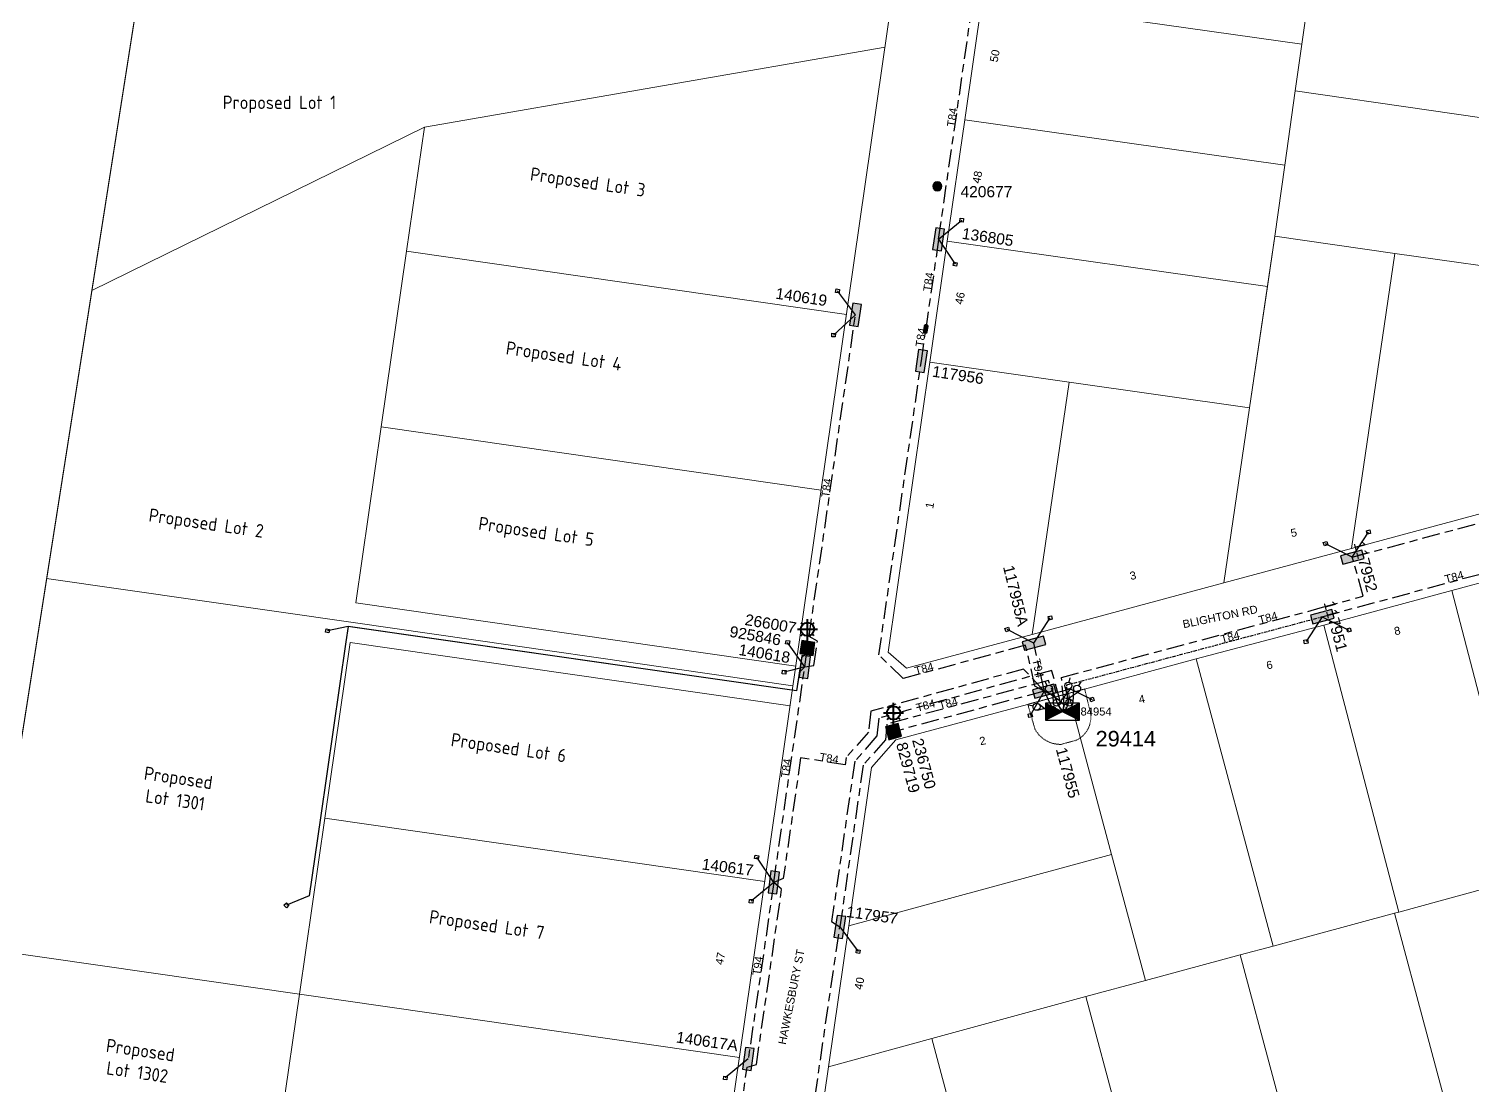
# Model space of a CAD drawing. Header units: metres. Extents: x 300152 to 302458, y 6282738 to 6284604.
# Drawn here: x 301453.7 to 301778.4, y 6283411.7 to 6283649.5 of the extents above; entities that cross this region are included whole.
import ezdxf
from ezdxf.enums import TextEntityAlignment as Align

# ---------------------------------------------------------------- set-up
doc = ezdxf.new("R2010")
doc.units = ezdxf.units.M
for name, pattern in [('Cable Exist UG', [8.2, 4, -1.2, 1.8, -1.2]), ('HIDDEN', [0.375, 0.25, -0.125]), ('HIDDEN2', [0.1875, 0.125, -0.0625])]:
    doc.linetypes.add(name, pattern=pattern)
doc.layers.get('0').update_dxf_attribs({"color": 6})
for name, color, linetype, lineweight in [('Cadastre Developer_SP_NEW', 2, 'Continuous', 5), ('Cadastre Land Parcels_SP_EXT', 9, 'Continuous', 5), ('Cadastre Other Property_SP_EXT', 9, 'HIDDEN', 5), ('Cadastre Roads_SP_EXT', 9, 'Continuous', 5)]:
    doc.layers.add(name, color=color, linetype=linetype, lineweight=lineweight)
for name, color, linetype in [('Equip_LV_EXT', 7, 'Continuous'), ('Equip_SP_SL_EXT', 7, 'Continuous'), ('Mains_LV_EXT', 7, 'Continuous'), ('Mains_LV_SL_EXT', 7, 'Continuous'), ('Services_SP_EXT', 7, 'Continuous'), ('Sub_SP_EXT', 7, 'Continuous'), ('SupportsOH_SP_TR_HV_LV_SL_EXT', 7, 'Continuous'), ('SupportsUG_SP_LV_EXT', 7, 'Continuous'), ('SupportsUG_SP_LV_SL_EXT', 7, 'Continuous')]:
    doc.layers.add(name, color=color, linetype=linetype)
doc.styles.add('COLUMN_LABEL', font='arial.ttf')
doc.styles.add('iecARIAL', font='arial.ttf', dxfattribs={"height": 2})
doc.styles.add('LotNum', font='isocp.shx', dxfattribs={"height": 1.8})
doc.styles.add('POLE_LABEL', font='arial.ttf')
doc.styles.get("Standard").update_dxf_attribs({"font": 'arial.ttf'})

# ---------------------------------------------------------------- blocks, each defined once
blk = doc.blocks.new('SUB_PADMOUNT_EXT')
for points in [[(0, 0), (-3.84, 1.92), (-3.84, -1.92)], [(0, 0), (3.84, 1.92), (3.84, -1.92)]]:
    blk.add_hatch(color=256).paths.add_polyline_path(points)
for p, q in [((3.84, 1.92), (-3.84, -1.92)), ((-3.84, 1.92), (3.84, -1.92))]:
    blk.add_line(p, q)
blk.add_lwpolyline([(-3.84, -1.92), (3.84, -1.92), (3.84, 1.92), (-3.84, 1.92)], close=True)
for tag, height, flags, p in [('ASSET_NUM', 2.5, 8, (2, 2)), ('STREET_CODE', 0.2, 9, (1.5, 0)), ('CONSTRUCTED_VOLTAGE', 0.2, 9, (1.5, -0.2)), ('OPERATING_VOLTAGE', 0.2, 9, (1.5, -0.6)), ('ORIENTATION', 0.2, 9, (1.5, -0.8)), ('OWNED_BY', 0.2, 9, (1.5, -1)), ('OPERATED_BY', 0.2, 9, (1.5, -1.2)), ('SECONDARY_VOLTAGE', 0.2, 9, (1.5, -1.6)), ('STATE', 0.2, 9, (1.5, -1.8)), ('SUBSTATION_TYPE', 0.2, 9, (1.5, -2.2)), ('STREETNAME', 0.2, 9, (1.5, -3)), ('SUBURB', 0.2, 9, (1.5, -3.2)), ('NO_PHASES', 0.2, 9, (1.5, -0.4)), ('MAINTAINED_BY', 0.2, 9, (1.5, -1.4)), ('PARENT', 0.2, 9, (1.5, -2)), ('USAGE', 0.2, 9, (1.5, -2.4)), ('LEGEND', 0.2, 9, (1.5, -2.6)), ('LOCATION', 0.2, 9, (1.5, -2.8)), ('Z', 0.2, 1, (1.5, -3.6)), ('NOTES', 0.2, 9, (1.5, -3.4))]:
    blk.add_attdef(tag, text='', height=height, dxfattribs=dict(flags=flags)).set_placement(p, align=Align.MIDDLE_LEFT)
blk = doc.blocks.new('COLUMN_EXT')
blk.add_hatch(color=256).paths.add_polyline_path([(-1.49, 1.48), (-1.49, -1.49), (1.48, -1.49), (1.48, 1.48)])
blk.add_lwpolyline([(-1.49, -1.49), (1.48, -1.49), (1.48, 1.48), (-1.49, 1.48)], close=True)
for tag, height, style, flags, p in [('ASSET_NUM', 2.5, 'COLUMN_LABEL', 8, (2, 2)), ('STRUCTURE_PLANT_NUMBER', 0.2, 'POLE_LABEL', 9, (1.81, 0.03)), ('STREET_CODE', 0.2, 'COLUMN_LABEL', 9, (1.81, -0.2))]:
    blk.add_attdef(tag, text='', height=height, dxfattribs=dict(style=style, flags=flags)).set_placement(p, align=Align.MIDDLE_LEFT)
at = {"flags": 1}
blk.add_attdef('Z', (1.81, -2.35), '', height=0.2, dxfattribs=at)
at = {"flags": 9}
for tag, p in [('COLUMN_TYPE', (1.81, -0.4)), ('OWNED_BY', (1.81, -0.6)), ('STATE', (1.81, -0.8)), ('USAGE', (1.81, -1)), ('STREETNAME', (1.81, -1.6)), ('SUBURB', (1.81, -1.8)), ('LEGEND', (1.81, -1.2)), ('LOCATION', (1.81, -1.4)), ('NOTES', (1.81, -2))]:
    blk.add_attdef(tag, text='', height=0.2, dxfattribs=at).set_placement(p, align=Align.MIDDLE_LEFT)
blk = doc.blocks.new('PILLAR_EXT')
blk.add_hatch(color=256).paths.add_polyline_path([(-2.475, 0.99), (-2.475, -0.99), (2.475, -0.99), (2.475, 0.99)])
blk.add_lwpolyline([(-2.475, -0.99), (2.475, -0.99), (2.475, 0.99), (-2.475, 0.99)], close=True)
at = {"style": 'iecARIAL', "flags": 8}
blk.add_attdef('ASSET_NUM', (1.5, 3.5), '', height=2.5, dxfattribs=at)
for tag, p, flags in [('OWNED_BY', (0, -0.2), 9), ('STATE', (0, -0.4), 9), ('SUPPORT_TYPE', (0, -0.6), 9), ('STREETNAME', (0, -1.8), 9), ('SUBURB', (0, -2), 1), ('USAGE', (0, -0.8), 9), ('LEGEND', (0, -1), 9), ('LOCATION', (0, -1.2), 9), ('NOTES', (0, -1.4), 9), ('PARENT', (0, -1.6), 9)]:
    blk.add_attdef(tag, p, '', height=0.2, dxfattribs=dict(flags=flags))
blk = doc.blocks.new('SL_LANTERN_EXT')
at = {"lineweight": 40}
for p, q in [((-2.25, 4.22), (2.25, 4.22)), ((-1.46, 5.68), (-1.06, 5.28)), ((0, 1.97), (0, 6.47)), ((1.46, 5.68), (1.06, 5.28)), ((-1.46, 2.76), (-1.06, 3.16)), ((0, 0), (0, 2.72)), ((1.46, 2.76), (1.06, 3.16))]:
    blk.add_line(p, q, dxfattribs=at)
blk.add_circle((0, 4.22), 1.5, dxfattribs=at)
at = {"style": 'iecARIAL', "flags": 8}
blk.add_attdef('ASSET_NUM', (1.5, 1.5), '', height=2.5, dxfattribs=at)
for tag, p, height, flags in [('OPERATING_VOLTAGE', (0.98, -1.65), 0.2, 9), ('ORIENTATION', (0.98, -1.85), 0.2, 9), ('OWNED_BY', (0.98, -2.05), 0.2, 9), ('STATE', (0.98, -2.25), 0.2, 9), ('CONSTRUCTED_VOLTAGE', (0.98, -0.65), 0.2, 9), ('CONTROL_TYPE', (0.98, -0.85), 0.2, 9), ('LANTERN_PURPOSE', (0.98, -1.05), 0.2, 9), ('LANTERN_TYPE', (0.98, -1.25), 0.2, 9), ('NO_PHASES', (0.98, -1.45), 0.2, 9), ('USAGE', (0.98, -2.45), 0.2, 9), ('CEXIST', (0.98, -2.65), 0.2, 9), ('CNEW', (0.98, -2.85), 0.2, 9), ('CNUMBER', (0.98, -3.05), 0.2, 9), ('CREMOVE', (0.98, -3.25), 0.2, 9), ('LNUMBER', (2.18, -3.25), 2.5, 8), ('CREPLACE', (0.98, -3.45), 0.2, 9), ('LKINGHEIGHT', (0.98, -3.65), 0.2, 9), ('LBRACKET', (0.98, -3.85), 0.2, 9), ('LBRACKETVOCAB', (0.98, -4.05), 0.2, 9), ('LCATEGORY', (0.98, -4.25), 0.2, 9), ('LCHARGE1', (0.98, -4.45), 0.2, 9), ('LCHARGE1PERCENT', (0.98, -4.65), 0.2, 9), ('LCHARGE2', (0.98, -4.85), 0.2, 9), ('LCHARGE2PERCENT', (0.98, -5.05), 0.2, 9), ('LCHARGE3', (0.98, -5.25), 0.2, 9), ('LCHARGE3PERCENT', (0.98, -5.45), 0.2, 9), ('LEXIST', (0.98, -5.65), 0.2, 9), ('LLAMP', (0.98, -5.85), 0.2, 9), ('LLAMPVOCAB', (0.98, -6.05), 0.2, 9), ('LMAST', (0.98, -6.25), 0.2, 9), ('LMASTVOCAB', (0.98, -6.45), 0.2, 9), ('LNEW', (0.98, -6.65), 0.2, 9), ('STREETNAME', (0.98, -9.25), 0.2, 9), ('SUBURB', (0.98, -9.45), 0.2, 1), ('LANTNUMBER', (0.98, -6.85), 0.2, 9), ('LOUTREACH', (0.98, -7.25), 0.2, 9), ('LOUTREACHVOCAB', (0.98, -7.45), 0.2, 9), ('LRATECODE', (0.98, -7.65), 0.2, 9), ('LREMOVE', (0.98, -7.85), 0.2, 9), ('LREPLACE', (0.98, -8.05), 0.2, 9), ('LTYPE', (0.98, -8.25), 0.2, 9), ('LTYPEVOCAB', (0.98, -8.45), 0.2, 9), ('LEGEND', (0.98, -8.65), 0.2, 9), ('LOCATION', (0.98, -8.85), 0.2, 9), ('NOTES', (0.98, -9.05), 0.2, 9)]:
    blk.add_attdef(tag, p, '', height=height, dxfattribs=dict(flags=flags))
blk = doc.blocks.new('CCP_EXT')
blk.add_wipeout([(0, 0.57), (0.57, 0), (0, -0.57), (-0.57, 0)])
blk.add_lwpolyline([(-0.57, 0), (0, 0.57), (0.57, 0), (0, -0.57), (-0.57, 0)])
at = {"flags": 1}
blk.add_attdef('Z', (0, 0), '', height=0.2, dxfattribs=at)
at = {"flags": 9}
for tag, p in [('CCP_TYPE', (0, 0)), ('CONSTRUCTED_VOLTAGE', (0, -0.2)), ('OPERATING_VOLTAGE', (0, -0.6)), ('ORIENTATION', (0, -0.8)), ('OWNED_BY', (0, -1)), ('STATE', (0, -1.8)), ('NO_PHASES', (0, -0.4)), ('USAGE', (0, -1.2)), ('LEGEND', (0, -1.4)), ('LIFE_SUPPORT', (0, -1.6)), ('NOTES', (0, -2))]:
    blk.add_attdef(tag, text='', height=0.2, dxfattribs=at).set_placement(p, align=Align.MIDDLE_LEFT)
blk = doc.blocks.new('POLE_EXT')
blk.add_hatch(color=256).paths.add_polyline_path([(-1, 0, 1), (1, 0, 1)])
blk.add_lwpolyline([(-1, 0, 1), (1, 0, 1)], format="xyb", close=True)
for tag, height, flags, p in [('pNumber', 2.5, 8, (-17.84, 2.07)), ('OWNED_BY', 0.2, 9, (1.35, -0.4)), ('SPECIAL_USE', 0.2, 9, (1.35, -0.8)), ('STATE', 0.2, 9, (1.35, -1)), ('cLV', 0.2, 9, (1.35, -1.4)), ('hDepth', 0.2, 9, (1.35, -1.6)), ('hDia', 0.2, 9, (1.35, -1.8)), ('cHV', 0.2, 9, (1.35, -2)), ('PARENT', 0.2, 9, (1.35, -0.6)), ('USAGE', 0.2, 9, (1.35, -1.2)), ('LBRACKET', 0.2, 9, (1.35, -2.2)), ('LExisting', 0.2, 9, (1.35, -2.4)), ('LANTNUMBER', 0.2, 9, (1.35, -2.6)), ('LOther', 0.2, 9, (1.35, -2.8)), ('LRemove', 0.2, 9, (1.35, -3)), ('LEGEND', 0.2, 9, (1.35, -3.2)), ('cLinedev', 0.2, 9, (1.35, -3.4)), ('pExisting', 0.2, 9, (1.35, -3.8)), ('pFooting', 0.2, 9, (1.35, -4.4)), ('pNew', 0.2, 9, (1.35, -4.6)), ('pRelocate', 0.2, 9, (1.35, -5)), ('pRemove', 0.2, 9, (1.35, -5.2)), ('pReplace', 0.2, 9, (1.35, -5.4)), ('pStay', 0.2, 9, (1.35, -5.6)), ('pType', 0.2, 9, (1.35, -5.8)), ('cspan', 0.2, 9, (1.35, -6)), ('STREETNAME', 0.2, 9, (1.35, -6.2)), ('SUBURB', 0.2, 9, (1.35, -6.4)), ('LOCATION', 0.2, 9, (1.35, -3.6)), ('PFNUMBER', 0.2, 9, (1.35, -4)), ('NEWPFNUMBER', 0.2, 9, (1.35, -4.2)), ('OPERATED_BY', 0.2, 9, (1.36, -7.01)), ('NOTES', 0.2, 9, (1.35, -6.6)), ('MAINTAINED_BY', 0.2, 9, (1.36, -6.81))]:
    blk.add_attdef(tag, text='', height=height, dxfattribs=dict(flags=flags)).set_placement(p, align=Align.MIDDLE_LEFT)
at = {"style": 'POLE_LABEL'}
for tag, height, flags, p in [('ASSET_NUM', 2.5, 8, (2, 2)), ('STRUCTURE_PLANT_NUMBER', 0.2, 9, (1.35, 0.03)), ('STREET_CODE', 0.2, 9, (1.35, -0.2))]:
    blk.add_attdef(tag, text='', height=height, dxfattribs=dict(at, flags=flags)).set_placement(p, align=Align.MIDDLE_LEFT)
at = {"flags": 1}
blk.add_attdef('Z', (1.35, -7.33), '', height=0.2, dxfattribs=at)
blk = doc.blocks.new('LV_STJ_EXT')
h = blk.add_hatch(color=256)
edge = h.paths.add_edge_path()
edge.add_ellipse((-0.59, 0.13), major_axis=(0.226, 0.226), ratio=1, start_angle=45, end_angle=135)
edge.add_line((-0.91, 0.13), (-0.91, -0.13))
edge.add_ellipse((-0.59, -0.13), major_axis=(0.226, 0.226), ratio=1, start_angle=135, end_angle=225)
edge.add_line((-0.59, -0.45), (0.59, -0.45))
edge.add_ellipse((0.59, -0.13), major_axis=(-0.226, 0.226), ratio=1, start_angle=135, end_angle=225)
edge.add_line((0.91, -0.13), (0.91, 0.13))
edge.add_ellipse((0.59, 0.13), major_axis=(-0.226, 0.226), ratio=1, start_angle=225, end_angle=315)
edge.add_line((0.59, 0.45), (-0.59, 0.45))
blk.add_lwpolyline([(-0.91, 0.13), (-0.91, -0.13, 0.414214), (-0.59, -0.45), (0.59, -0.45, 0.414214), (0.91, -0.13), (0.91, 0.13, 0.414214), (0.59, 0.45), (-0.59, 0.45, 0.414214)], format="xyb", close=True)
at = {"flags": 1}
blk.add_attdef('Z', (0, 0), '', height=0.2, dxfattribs=at)
at = {"flags": 9}
for tag, p in [('ORIENTATION', (0, 0)), ('USAGE', (0, -0.2)), ('LEGEND', (0, -0.4)), ('NOTES', (0, -0.6))]:
    blk.add_attdef(tag, text='', height=0.2, dxfattribs=at).set_placement(p, align=Align.MIDDLE_LEFT)
blk = doc.blocks.new('LV_UG_DFUSE_CLOSED_EXT')
for points in [[(1, 0), (0, 0)], [(5.04, 0.73), (2.16, -0.72)], [(5.05, -0.71), (2.16, 0.72)], [(6.2, 0.01), (7.2, 0.01)]]:
    blk.add_lwpolyline(points)
for centre in [(1.8, 0), (5.4, 0.01)]:
    blk.add_circle(centre, 0.8)
at = {"flags": 9}
for tag, p in [('ACTUAL_STATUS', (0, 0)), ('CONSTRUCTED_VOLTAGE', (0, -0.2)), ('OPERATING_VOLTAGE', (0, -0.6)), ('ORIENTATION', (0, -0.8)), ('STATE', (0, -1)), ('SWITCH_TYPE', (0, -1.2)), ('NO_PHASES', (0, -0.4)), ('USAGE', (0, -1.4)), ('NOTES', (0, -1.6))]:
    blk.add_attdef(tag, text='', height=0.2, dxfattribs=at).set_placement(p, align=Align.MIDDLE_LEFT)
at = {"flags": 1}
blk.add_attdef('Z', (0, 0), '', height=0.2, dxfattribs=at)

msp = doc.modelspace()

# ---------------------------------------------------------------- linework, layer by layer
at = {"layer": 'Cadastre Developer_SP_NEW', "color": 2}
for p, q in [((301542.7, 6283627.3), (301646.33, 6283645.32)), ((301467.87, 6283590.57), (301542.7, 6283627.3)), ((301542.7, 6283627.3), (301538.69, 6283599.45)), ((301538.69, 6283599.45), (301532.99, 6283559.85)), ((301532.99, 6283559.85), (301527.29, 6283520.26)), ((301532.99, 6283559.85), (301631.97, 6283545.61)), ((301526.01, 6283511.35), (301520.31, 6283471.76)), ((301520.31, 6283471.76), (301514.61, 6283432.17)), ((301514.61, 6283432.17), (301444.6, 6283442.25)), ((301514.61, 6283432.17), (301508.91, 6283392.58)), ((301514.61, 6283432.17), (301613.59, 6283417.92))]:
    msp.add_line(p, q, dxfattribs=at)
at = {"layer": 'Cadastre Land Parcels_SP_EXT', "linetype": 'Continuous'}
for points in [[(301495.51, 6283766.62), (301391.62, 6283710.33), (301451.48, 6283552.29), (301442.82, 6283496.95), (301440.97, 6283485.1), (301451.06, 6283483.5), (301495.51, 6283766.62)], [(301743.27, 6283668.06), (301744.03, 6283673.33), (301672.13, 6283683.52), (301668.21, 6283656.24), (301740.1, 6283646.05), (301743.27, 6283668.06)], [(301803.41, 6283659.4), (301743.27, 6283668.06), (301740.1, 6283646.05), (301738.58, 6283635.49), (301798.73, 6283626.83), (301803.41, 6283659.4)], [(301738.58, 6283635.49), (301740.1, 6283646.05), (301668.21, 6283656.24), (301664.28, 6283628.96), (301736.25, 6283618.75), (301738.58, 6283635.49)], [(301797.56, 6283617.82), (301798.73, 6283626.83), (301738.58, 6283635.49), (301736.25, 6283618.75), (301734.03, 6283602.77), (301761.04, 6283598.93), (301794.09, 6283594.24), (301797.56, 6283617.82)], [(301734.03, 6283602.77), (301736.25, 6283618.75), (301664.28, 6283628.96), (301660.35, 6283601.68), (301732.37, 6283591.47), (301734.03, 6283602.77)], [(301732.37, 6283591.47), (301660.35, 6283601.68), (301656.42, 6283574.4), (301687.78, 6283569.95), (301728.35, 6283564.18), (301732.37, 6283591.47)], [(301751.27, 6283532.52), (301761.04, 6283598.93), (301734.03, 6283602.77), (301728.35, 6283564.18), (301722.57, 6283524.78), (301751.27, 6283532.52)], [(301781.58, 6283540.7), (301787.13, 6283546.93), (301794.09, 6283594.24), (301761.04, 6283598.93), (301751.27, 6283532.52), (301781.58, 6283540.7)], [(301679.43, 6283513.15), (301687.78, 6283569.95), (301656.42, 6283574.4), (301647.03, 6283509.15), (301651.14, 6283505.52), (301679.43, 6283513.15)], [(301722.57, 6283524.78), (301728.35, 6283564.18), (301687.78, 6283569.95), (301679.43, 6283513.15), (301722.57, 6283524.78)], [(301795.49, 6283459.79), (301820.1, 6283466.35), (301802.6, 6283530.8), (301784.44, 6283525.9), (301773.83, 6283523.03), (301790.66, 6283458.48), (301795.49, 6283459.79)], [(301790.66, 6283458.48), (301773.83, 6283523.03), (301745.08, 6283515.26), (301761.9, 6283450.66), (301790.66, 6283458.48)], [(301760.93, 6283450.39), (301761.9, 6283450.66), (301745.08, 6283515.26), (301716.31, 6283507.63), (301733.63, 6283443.01), (301760.93, 6283450.39)], [(301726.23, 6283441.01), (301733.63, 6283443.01), (301716.31, 6283507.63), (301687.58, 6283499.88), (301697.3, 6283463.61), (301704.9, 6283435.23), (301726.23, 6283441.01)], [(301697.3, 6283463.61), (301687.58, 6283499.88), (301648.78, 6283489.41), (301643.29, 6283483.17), (301638.16, 6283447.54), (301697.3, 6283463.61)], [(301656.84, 6283422.23), (301691.53, 6283431.62), (301704.9, 6283435.23), (301697.3, 6283463.61), (301638.16, 6283447.54), (301633.6, 6283415.84), (301656.84, 6283422.23)], [(301795.35, 6283401.41), (301801.57, 6283403.09), (301810.19, 6283405.42), (301795.49, 6283459.79), (301790.66, 6283458.48), (301761.9, 6283450.66), (301760.93, 6283450.39), (301775.49, 6283396.05), (301795.35, 6283401.41)], [(301775.49, 6283396.05), (301760.93, 6283450.39), (301733.63, 6283443.01), (301726.23, 6283441.01), (301740.78, 6283386.69), (301775.49, 6283396.05)], [(301740.78, 6283386.69), (301726.23, 6283441.01), (301704.9, 6283435.23), (301691.53, 6283431.62), (301706.08, 6283377.33), (301740.78, 6283386.69)], [(301706.08, 6283377.33), (301691.53, 6283431.62), (301656.84, 6283422.23), (301671.37, 6283367.96), (301706.08, 6283377.33)], [(301671.37, 6283367.96), (301656.84, 6283422.23), (301633.6, 6283415.84), (301625.76, 6283361.36), (301630.69, 6283356.99), (301671.37, 6283367.96)]]:
    msp.add_lwpolyline(points, close=True, dxfattribs=at)
at = {"layer": 'Mains_LV_EXT', "linetype": 'Cable Exist UG'}
for points in [[(301658.38, 6283602.01), (301655.49, 6283581.92)], [(301654.51, 6283574.71), (301655.52, 6283581.91)], [(301682.19, 6283500.4), (301679.78, 6283511.17)], [(301682.14, 6283500.38), (301684.33, 6283495.84), (301686.36, 6283495.75)]]:
    msp.add_lwpolyline(points, dxfattribs=at)
at = {"layer": 'Mains_LV_SL_EXT', "linetype": 'Cable Exist UG'}
msp.add_lwpolyline([(301628.27, 6283505.84), (301628.88, 6283510.09)], dxfattribs=at)

# ---------------------------------------------------------------- block references
at = {"layer": 'Equip_LV_EXT'}
for name, p, rotation in [('LV_STJ_EXT', (301655.49, 6283581.92), 81.80840964156366), ('LV_UG_DFUSE_CLOSED_EXT', (301685.85, 6283496.22), 118.981412377242), ('LV_UG_DFUSE_CLOSED_EXT', (301686.43, 6283496.34), 77.67616227820231)]:
    msp.add_blockref(name, p, dxfattribs=dict(at, rotation=rotation))
at = {"layer": 'Equip_SP_SL_EXT'}
ref = msp.add_blockref('SL_LANTERN_EXT', (301628.88, 6283510.09), dxfattribs=at)
ref.add_attrib('ASSET_NUM', '266007', dxfattribs={"layer": '0', "height": 2.5, "rotation": 350.3832, "style": 'iecARIAL'}).set_placement((301626.36, 6283514.59), align=Align.MIDDLE_RIGHT)
ref = msp.add_blockref('SL_LANTERN_EXT', (301648.26, 6283491.26), dxfattribs=at)
ref.add_attrib('ASSET_NUM', '236750', dxfattribs={"layer": '0', "height": 2.5, "rotation": 285.0288, "style": 'iecARIAL'}).set_placement((301653.61, 6283489.69), align=Align.MIDDLE_LEFT)
at = {"layer": 'Services_SP_EXT', "rotation": 303.8086271204565}
msp.add_blockref('CCP_EXT', (301520.9, 6283513.96), dxfattribs=at)
at = {"layer": 'Services_SP_EXT'}
msp.add_blockref('CCP_EXT', (301511.67, 6283452.18), dxfattribs=at)
at = {"layer": 'Sub_SP_EXT'}
ref = msp.add_blockref('SUB_PADMOUNT_EXT', (301686.28, 6283495.77), dxfattribs=at)
ref.add_attrib('ASSET_NUM', '29414', dxfattribs={"layer": '0', "height": 3.5}).set_placement((301693.7, 6283491.43), align=Align.TOP_LEFT)
at = {"layer": 'SupportsOH_SP_TR_HV_LV_SL_EXT'}
ref = msp.add_blockref('POLE_EXT', (301658.1, 6283614.02), dxfattribs=at)
ref.add_attrib('ASSET_NUM', '420677', dxfattribs={"layer": '0', "height": 2.5, "style": 'POLE_LABEL'}).set_placement((301663.32, 6283612.81), align=Align.MIDDLE_LEFT)
at = {"layer": 'SupportsUG_SP_LV_EXT'}
ref = msp.add_blockref('PILLAR_EXT', (301658.39, 6283602.1), dxfattribs=dict(at, rotation=81.58250948061266))
ref.add_attrib('ASSET_NUM', '136805', dxfattribs={"layer": '0', "height": 2.5, "rotation": 351.5825, "style": 'iecARIAL'}).set_placement((301663.69, 6283603.46), align=Align.MIDDLE_LEFT)
ref = msp.add_blockref('PILLAR_EXT', (301639.68, 6283585.09), dxfattribs=dict(at, rotation=81.50164917163443))
ref.add_attrib('ASSET_NUM', '140619', dxfattribs={"layer": '0', "height": 2.5, "rotation": 351.5016, "style": 'iecARIAL'}).set_placement((301633.28, 6283588.26), align=Align.MIDDLE_RIGHT)
ref = msp.add_blockref('PILLAR_EXT', (301654.51, 6283574.71), dxfattribs=dict(at, rotation=81.41362713748848))
ref.add_attrib('ASSET_NUM', '117956', dxfattribs={"layer": '0', "height": 2.5, "rotation": 351.4136, "style": 'iecARIAL'}).set_placement((301657, 6283572.43), align=Align.MIDDLE_LEFT)
ref = msp.add_blockref('PILLAR_EXT', (301751.45, 6283530.54), dxfattribs=dict(at, rotation=15.06858975628906))
ref.add_attrib('ASSET_NUM', '117952', dxfattribs={"layer": '0', "height": 2.5, "rotation": 285.0515, "style": 'iecARIAL'}).set_placement((301752.95, 6283534.04), align=Align.MIDDLE_LEFT)
ref = msp.add_blockref('PILLAR_EXT', (301679.84, 6283511.19), dxfattribs=dict(at, rotation=15.06858975628906))
ref.add_attrib('ASSET_NUM', '117955A', dxfattribs={"layer": '0', "height": 2.5, "rotation": 283.9021, "style": 'iecARIAL'}).set_placement((301674.07, 6283528.67), align=Align.MIDDLE_LEFT)
ref = msp.add_blockref('PILLAR_EXT', (301744.7, 6283517.14), dxfattribs=dict(at, rotation=195.0495062260829))
ref.add_attrib('ASSET_NUM', '117951', dxfattribs={"layer": '0', "height": 2.5, "rotation": 285.0495, "style": 'iecARIAL'}).set_placement((301746.2, 6283520.64), align=Align.MIDDLE_LEFT)
ref = msp.add_blockref('PILLAR_EXT', (301628.27, 6283505.84), dxfattribs=dict(at, rotation=82.90107761184197))
ref.add_attrib('ASSET_NUM', '140618', dxfattribs={"layer": '0', "height": 2.5, "rotation": 350.74, "style": 'iecARIAL'}).set_placement((301624.96, 6283507.91), align=Align.MIDDLE_RIGHT)
ref = msp.add_blockref('PILLAR_EXT', (301682.17, 6283500.39), dxfattribs=dict(at, rotation=195.0495062260829))
ref.add_attrib('ASSET_NUM', '117955', dxfattribs={"layer": '0', "height": 2.5, "rotation": 285.0495, "style": 'iecARIAL'}).set_placement((301687.15, 6283487.97), align=Align.TOP_LEFT)
ref = msp.add_blockref('PILLAR_EXT', (301621.3, 6283457.33), dxfattribs=dict(at, rotation=82.80387634795429))
ref.add_attrib('ASSET_NUM', '140617', dxfattribs={"layer": '0', "height": 2.5, "rotation": 352.8039, "style": 'iecARIAL'}).set_placement((301616.72, 6283460.04), align=Align.MIDDLE_RIGHT)
ref = msp.add_blockref('PILLAR_EXT', (301636.17, 6283447.31), dxfattribs=dict(at, rotation=81.90464125489397))
ref.add_attrib('ASSET_NUM', '117957', dxfattribs={"layer": '0', "height": 2.5, "rotation": 351.9025, "style": 'iecARIAL'}).set_placement((301637.67, 6283450.81), align=Align.MIDDLE_LEFT)
ref = msp.add_blockref('PILLAR_EXT', (301615.57, 6283417.61), dxfattribs=dict(at, rotation=81.80862703354775))
ref.add_attrib('ASSET_NUM', '140617A', dxfattribs={"layer": '0', "height": 2.5, "rotation": 351.8086, "style": 'iecARIAL'}).set_placement((301613.23, 6283420.56), align=Align.MIDDLE_RIGHT)
at = {"layer": 'SupportsUG_SP_LV_SL_EXT'}
ref = msp.add_blockref('COLUMN_EXT', (301628.88, 6283510.09), dxfattribs=dict(at, rotation=261.8045711481619))
ref.add_attrib('ASSET_NUM', '925846', dxfattribs={"layer": '0', "height": 2.5, "rotation": 350.0441, "style": 'COLUMN_LABEL'}).set_placement((301623.11, 6283513.08), align=Align.TOP_RIGHT)
ref = msp.add_blockref('COLUMN_EXT', (301648.26, 6283491.26), dxfattribs=dict(at, rotation=285.0288304793323))
ref.add_attrib('ASSET_NUM', '829719', dxfattribs={"layer": '0', "height": 2.5, "rotation": 285.0288, "style": 'COLUMN_LABEL'}).set_placement((301651.22, 6283489.14), align=Align.TOP_LEFT)

# ---------------------------------------------------------------- texts
at = {"layer": 'Cadastre Developer_SP_NEW', "color": 2, "insert": (301510.09, 6283632.46), "char_height": 3, "attachment_point": 5, "style": 'LotNum'}
msp.add_mtext_dynamic_manual_height_columns('Proposed Lot 1', width=26.6983, gutter_width=12.5, heights=[0], dxfattribs=at)
at = {"layer": 'Cadastre Developer_SP_NEW', "color": 2, "char_height": 3, "attachment_point": 5, "rotation": 351.8088, "style": 'LotNum'}
for s, insert, width in [('Proposed Lot 3', (301579.41, 6283614.53), 30), ('Proposed Lot 4', (301574.02, 6283575.37), 30), ('Proposed Lot 2', (301493.57, 6283537.77), 30), ('Proposed Lot 5', (301567.81, 6283535.87), 30), ('Proposed Lot 6', (301561.6, 6283487.2), 30), ('Proposed\\PLot 1301', (301487.01, 6283478.39), 37.059), ('Proposed Lot 7', (301556.69, 6283447.35), 30), ('Proposed\\PLot 1302', (301478.47, 6283417.11), 37.059)]:
    msp.add_mtext(s, dxfattribs=dict(at, insert=insert, width=width))
at = {"layer": 'Cadastre Land Parcels_SP_EXT'}
for s, rotation, p in [('50', 78.8449, (301671.63, 6283641.84)), ('48', 78.8449, (301667.7, 6283614.55)), ('46', 78.8449, (301663.78, 6283587.28)), ('1', 78.8446, (301657.14, 6283541.36)), ('5', 11.7148, (301737.79, 6283535.03)), ('3', 11.7152, (301701.61, 6283525.39)), ('8', 11.7433, (301761.07, 6283512.95)), ('6', 11.501, (301732.32, 6283505.26)), ('4', 11.7219, (301703.6, 6283497.58)), ('2', 11.716, (301667.79, 6283488.19)), ('47', 78.8448, (301609.86, 6283438.66)), ('40', 78.8451, (301641.17, 6283433.05))]:
    msp.add_text(s, height=1.8, rotation=rotation, dxfattribs=at).set_placement(p)
at = {"layer": 'Cadastre Roads_SP_EXT'}
for s, rotation, p in [('BLIGHTON RD', 11.7219, (301713.5, 6283514.53)), ('HAWKESBURY ST', 78.8445, (301624.02, 6283420.7))]:
    msp.add_text(s, height=1.8, rotation=rotation, dxfattribs=at).set_placement(p)
at = {"layer": 'Mains_LV_EXT'}
for s, rotation, p in [('T84', 81.8177, (301662.01, 6283627.27)), ('T84', 81.8084, (301656.68, 6283590.24)), ('T84', 81.6678, (301654.95, 6283577.74)), ('T84', 81.8081, (301633.74, 6283543.85)), ('T84', 15.0495, (301772.51, 6283524.66)), ('T84', 15.104, (301730.64, 6283515.47)), ('T84', 15.0495, (301722.13, 6283511.14)), ('T94', 282.5847, (301679.43, 6283507.47)), ('T84', 15.0915, (301653.27, 6283504.01)), ('T84', 15.1129, (301653.61, 6283495.72)), ('T84', 15.0881, (301658.71, 6283496.18)), ('T84', 81.8235, (301624.67, 6283480.77)), ('T84', 350.7544, (301631.47, 6283484.73)), ('T94', 81.7894, (301618.26, 6283436.29))]:
    msp.add_text(s, height=1.8, rotation=rotation, dxfattribs=at).set_placement(p)

# ---------------------------------------------------------------- next in the draw order: linework, layer by layer
at = {"layer": 'Cadastre Developer_SP_NEW', "color": 2}
msp.add_line((301457.69, 6283525.73), (301526.65, 6283515.81), dxfattribs=at)

# ---------------------------------------------------------------- next in the draw order: block references
at = {"layer": 'Services_SP_EXT'}
for p, rotation in [((301663.58, 6283606.38), 219.5400087511995), ((301662.11, 6283596.49), 123.5400084530395), ((301635.65, 6283590.48), 306.8307118336052), ((301634.75, 6283580.52), 42.83071186315037), ((301755.1, 6283536.18), 237.0685893866339), ((301745.44, 6283533.57), 333.0685899412022), ((301683.49, 6283516.87), 237.0685893866339), ((301673.83, 6283514.26), 333.0685893597272), ((301750.71, 6283514.13), 153.0495057903232), ((301624.42, 6283511.35), 304.9010774457745), ((301741.05, 6283511.52), 57.04950586019479), ((301623.65, 6283504.65), 40.90107762719944), ((301692.91, 6283498.52), 153.049505775208), ((301679, 6283494.91), 57.04950580422317), ((301617.47, 6283463), 304.8038763133247), ((301616.22, 6283453.08), 40.8038763081322), ((301640.28, 6283441.78), 125.0504039460142), ((301610.4, 6283413.31), 39.8086270563621)]:
    msp.add_blockref('CCP_EXT', p, dxfattribs=dict(at, rotation=rotation))

# ---------------------------------------------------------------- next in the draw order: linework, layer by layer
at = {"layer": 'Cadastre Developer_SP_NEW', "color": 2}
for p, q in [((301538.69, 6283599.45), (301637.67, 6283585.2)), ((301527.29, 6283520.26), (301626.27, 6283506.01)), ((301526.65, 6283515.81), (301625.63, 6283501.56)), ((301526.01, 6283511.35), (301624.99, 6283497.11)), ((301520.31, 6283471.76), (301619.29, 6283457.51))]:
    msp.add_line(p, q, dxfattribs=at)
at = {"layer": 'Cadastre Land Parcels_SP_EXT', "linetype": 'Continuous'}
msp.add_lwpolyline([(301500.65, 6283799.36), (301414.77, 6283252.36), (301598.12, 6283344.94), (301598.12, 6283344.94), (301604.33, 6283353.58), (301623.22, 6283484.78), (301626.75, 6283509.33), (301682.39, 6283895.81)], dxfattribs=at)
at = {"layer": 'Cadastre Other Property_SP_EXT', "linetype": 'HIDDEN2'}
msp.add_lwpolyline([(301689.36, 6283489.33, 0.328692), (301692.59, 6283495.38), (301692.59, 6283495.38), (301691.25, 6283500.87), (301678.46, 6283497.42), (301680.07, 6283491.86), (301680.07, 6283491.86, 0.290079), (301685.97, 6283488.41), (301685.97, 6283488.41), (301689.36, 6283489.33)], format="xyb", close=True, dxfattribs=at)
at = {"layer": 'Mains_LV_EXT', "linetype": 'Cable Exist UG'}
for points in [[(301658.39, 6283602.1), (301666.22, 6283656.57)], [(301751.45, 6283530.54), (301782.68, 6283538.93), (301789.04, 6283546.04), (301796.06, 6283593.94)], [(301628.27, 6283505.84), (301630.34, 6283506.16), (301630.34, 6283506.16), (301631.12, 6283511.6), (301629.26, 6283512.71), (301629.26, 6283512.71), (301639.66, 6283584.95)], [(301682.12, 6283500.38), (301680.07, 6283501.47), (301677.97, 6283510.71), (301650.44, 6283503.23), (301644.95, 6283508.52), (301654.51, 6283574.71)], [(301744.7, 6283517.14), (301797.89, 6283531.53), (301798.39, 6283533.56), (301801.32, 6283534.35), (301803.26, 6283532.97)], [(301686.36, 6283495.79), (301686.64, 6283497.58), (301686, 6283503.46), (301744.25, 6283519.1), (301753.94, 6283521.79), (301751.45, 6283530.54)], [(301621.3, 6283457.33), (301628.27, 6283505.84)], [(301682.12, 6283500.38), (301677.52, 6283505.36), (301677.52, 6283505.36), (301643.13, 6283495.86), (301642.59, 6283491.14), (301637.62, 6283485.46), (301637.37, 6283483.76), (301627.35, 6283485.4), (301627.35, 6283485.4), (301623.44, 6283458.23), (301621.3, 6283457.33)], [(301685.26, 6283497.23), (301685.73, 6283498.12), (301683.84, 6283505.04), (301644.96, 6283494.29), (301644.51, 6283490.29), (301639.51, 6283484.59), (301634.32, 6283448.52), (301636.17, 6283447.31)], [(301686.4, 6283495.71), (301685.26, 6283497.29), (301683.12, 6283502.78), (301646.74, 6283492.95), (301646.43, 6283489.44), (301641.41, 6283483.72), (301636.17, 6283447.31)], [(301599.46, 6283343.37), (301604.09, 6283346.39), (301604.09, 6283346.39), (301608.15, 6283352.05), (301608.54, 6283354.73), (301606.78, 6283356.57), (301606.78, 6283356.57), (301615.3, 6283415.74), (301617.41, 6283416.34), (301617.41, 6283416.34), (301623.08, 6283455.78), (301621.3, 6283457.33)], [(301621.3, 6283457.33), (301615.57, 6283417.61)], [(301672.21, 6283366.12), (301630.29, 6283354.88), (301623.49, 6283360.55), (301636.17, 6283447.31)]]:
    msp.add_lwpolyline(points, dxfattribs=at)
at = {"layer": 'Mains_LV_EXT', "linetype": 'Cable Exist UG', "ltscale": 0.2}
msp.add_lwpolyline([(301686.36, 6283495.71), (301687.51, 6283497.26), (301687.24, 6283501.79), (301744.76, 6283517.15)], dxfattribs=at)
at = {"layer": 'Mains_LV_SL_EXT', "linetype": 'Cable Exist UG'}
msp.add_lwpolyline([(301682.14, 6283500.38), (301648.26, 6283491.26)], dxfattribs=at)
at = {"layer": 'Services_SP_EXT'}
for points in [[(301658.39, 6283602.1), (301663.58, 6283606.38)], [(301658.39, 6283602.1), (301662.11, 6283596.49)], [(301639.68, 6283585.09), (301635.65, 6283590.48)], [(301639.68, 6283585.09), (301634.75, 6283580.52)], [(301751.45, 6283530.54), (301745.44, 6283533.57)], [(301751.45, 6283530.54), (301755.1, 6283536.18)], [(301679.84, 6283511.19), (301683.49, 6283516.87)], [(301744.7, 6283517.14), (301741.05, 6283511.52)], [(301744.7, 6283517.14), (301750.71, 6283514.13)], [(301628.27, 6283505.84), (301627.09, 6283504.65), (301626.56, 6283501.42), (301626.42, 6283500.43), (301525.52, 6283514.93), (301525.02, 6283511.5), (301525.02, 6283511.5), (301519.32, 6283471.9), (301516.79, 6283454.33), (301511.67, 6283452.18)], [(301628.73, 6283509.06), (301627.55, 6283507.87), (301626.42, 6283500.43), (301626.42, 6283500.43), (301526.51, 6283514.82), (301525.52, 6283514.93), (301520.9, 6283513.96)], [(301679.84, 6283511.19), (301673.83, 6283514.26)], [(301628.27, 6283505.84), (301624.42, 6283511.35)], [(301628.27, 6283505.84), (301625.17, 6283505.03), (301625.17, 6283505.03), (301623.65, 6283504.65)], [(301682.17, 6283500.39), (301683.6, 6283499.7), (301688.02, 6283500.87), (301692.91, 6283498.52)], [(301682.17, 6283500.39), (301679, 6283494.91)], [(301621.3, 6283457.33), (301617.47, 6283463)], [(301621.3, 6283457.33), (301616.22, 6283453.08)], [(301636.17, 6283447.31), (301640.28, 6283441.78)], [(301615.57, 6283417.61), (301610.4, 6283413.31)]]:
    msp.add_lwpolyline(points, dxfattribs=at)

# ---------------------------------------------------------------- next in the draw order: block references
at = {"layer": 'Equip_LV_EXT'}
for p, rotation in [((301686.91, 6283496.23), 60.70863785384561), ((301685.73, 6283495.81), 168.5278523827545)]:
    msp.add_blockref('LV_UG_DFUSE_CLOSED_EXT', p, dxfattribs=dict(at, rotation=rotation))

# ---------------------------------------------------------------- next in the draw order: texts
at = {"layer": 'Cadastre Other Property_SP_EXT'}
msp.add_text('084954', height=1.8, dxfattribs=at).set_placement((301688.92, 6283494.9))

doc.saveas('drawing.dxf')
